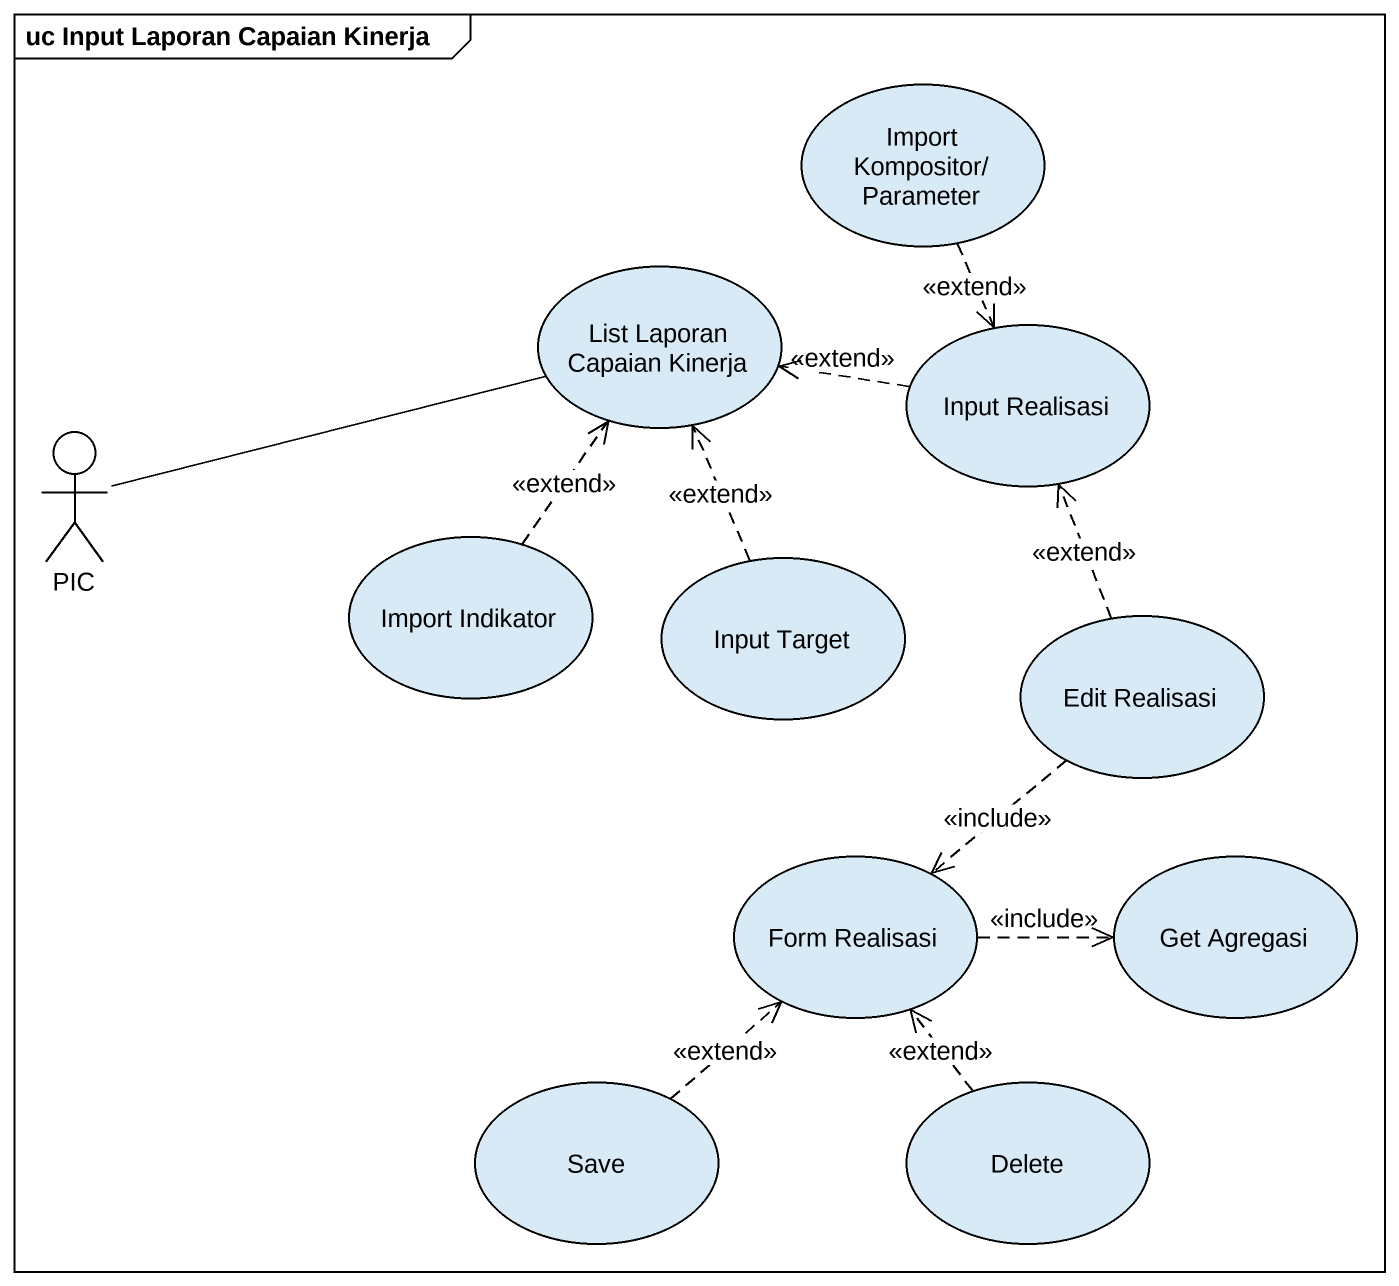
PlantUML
@startuml
mainframe uc Input Laporan Capaian Kinerja
usecase "Import Kompositor/ Parameter" as Import_Kompositor_Parameter
usecase "List Laporan Capaian Kinerja" as List_Laporan_Capaian_Kinerja
usecase "Input Realisasi" as Input_Realisasi
actor PIC
usecase "Import Indikator" as Import_Indikator
usecase "Input Target" as Input_Target
usecase "Edit Realisasi" as Edit_Realisasi
usecase "Form Realisasi" as Form_Realisasi
usecase "Get Agregasi" as Get_Agregasi
usecase Save
usecase Delete
Import_Kompositor_Parameter ..> Input_Realisasi : <<extend>>
Input_Realisasi .left.> List_Laporan_Capaian_Kinerja : <<extend>>
PIC -right- List_Laporan_Capaian_Kinerja
Import_Indikator .up.> List_Laporan_Capaian_Kinerja : <<extend>>
Input_Target .up.> List_Laporan_Capaian_Kinerja : <<extend>>
Edit_Realisasi .up.> Input_Realisasi : <<extend>>
Edit_Realisasi ..> Form_Realisasi : <<include>>
Form_Realisasi .right.> Get_Agregasi : <<include>>
Save .up.> Form_Realisasi : <<extend>>
Delete .up.> Form_Realisasi : <<extend>>
@enduml
